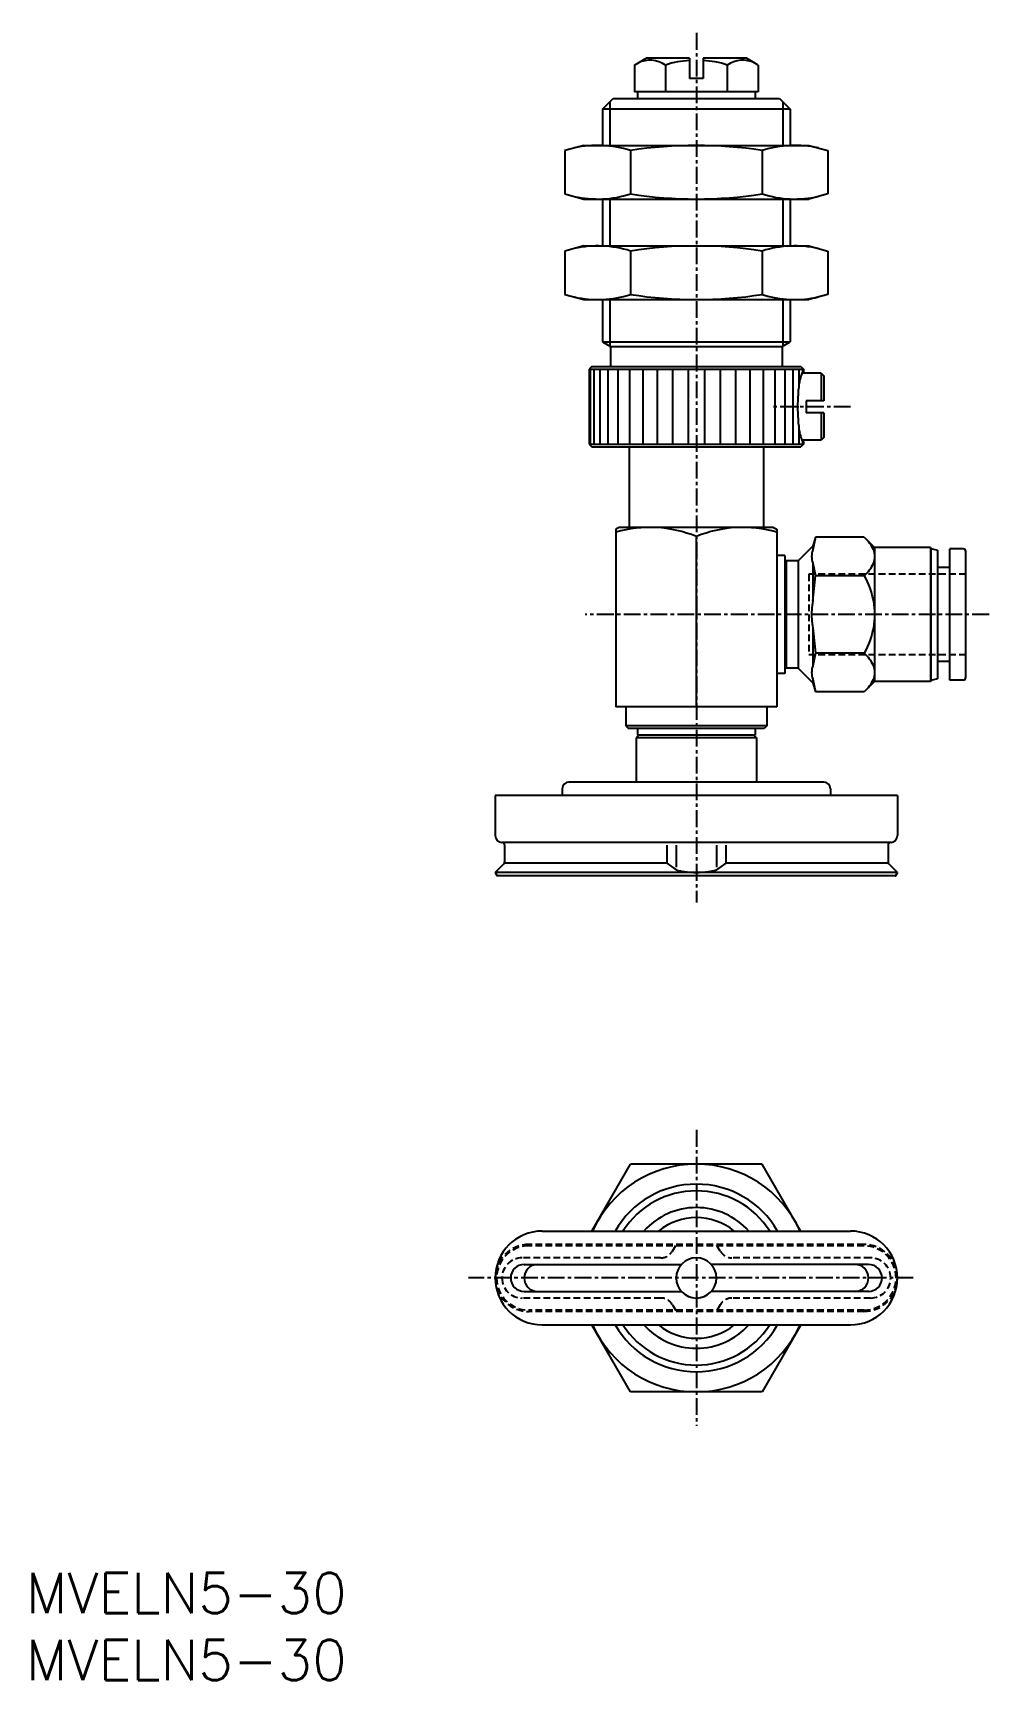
# Model space of a CAD drawing. Extents: x 1 to 72, y 0 to 123.
import ezdxf

# ---------------------------------------------------------------- set-up
doc = ezdxf.new("R2010")
doc.units = 0
doc.linetypes.add('CENTER', pattern=[2, 1.25, -0.25, 0.25, -0.25])
doc.linetypes.add('DASHED', pattern=[0.75, 0.5, -0.25])
doc.layers.get('0').update_dxf_attribs({"linetype": 'CONTINUOUS'})
doc.layers.add('CENTER', color=1, linetype='CENTER')
doc.styles.get("Standard").update_dxf_attribs({"font": 'txt.shx'})

# ---------------------------------------------------------------- blocks, each defined once
blk = doc.blocks.new('*U19')
at = {"color": 7, "linetype": 'CONTINUOUS'}
blk.add_text('MVELN5-30', height=3, dxfattribs=at).set_placement((0, 0))
blk = doc.blocks.new('*U20')
at = {"color": 7, "linetype": 'CONTINUOUS'}
blk.add_text('MVELN5-30', height=3, dxfattribs=at).set_placement((0, 5))

msp = doc.modelspace()

# ---------------------------------------------------------------- linework, layer by layer
at = {"color": 7, "linetype": 'CONTINUOUS'}
for p, q in [((45.381205, 120.49841), (46.250005, 121.00001)), ((45.381205, 120.4984), (45.381205, 118.5)), ((49.500015, 121), (46.250015, 121)), ((47.690625, 120.4984), (47.690625, 118.5)), ((49.500015, 121), (49.500015, 119.5)), ((53.750015, 121), (50.500015, 121)), ((50.500015, 121), (50.500015, 119.5)), ((52.309395, 120.4984), (52.309395, 118.5)), ((54.618815, 120.49841), (53.750015, 121.00001)), ((54.618815, 120.4984), (54.618815, 118.5)), ((50.500015, 119.5), (49.500015, 119.5)), ((43.00001, 117.20001), (43.80002, 118.00002)), ((43.80002, 118), (56.20001, 118)), ((54.618815, 118.5), (45.381205, 118.5)), ((45.600015, 118.5), (45.600015, 118)), ((54.400005, 118.5), (54.400005, 118)), ((56.2, 117.99999), (57.00001, 117.19999)), ((56.99998, 117.19999), (42.99998, 117.19999)), ((43, 117.2), (43, 114.5)), ((43.5415, 117.7415), (43.5415, 114.5)), ((56.45849, 117.7415), (56.45849, 114.5)), ((57, 117.2), (57, 114.5)), ((41.6, 114.5), (40.18504, 114.12086)), ((41.6, 114.49998), (58.39999, 114.49998)), ((58.4, 114.49998), (59.81496, 114.12085)), ((40.18506, 114.12085), (40.18506, 110.87912)), ((45.09253, 114.12085), (45.09253, 110.87912)), ((54.90747, 114.12085), (54.90747, 110.87912)), ((59.81494, 114.12085), (59.81494, 110.87912)), ((40.18503, 110.87912), (41.59999, 110.49998)), ((59.81495, 110.87911), (58.40002, 110.49998)), ((41.6, 110.49998), (58.39999, 110.49998)), ((43, 110.5), (43, 107)), ((43.5415, 110.5), (43.5415, 107)), ((56.45849, 110.5), (56.45849, 107)), ((57, 110.5), (57, 107)), ((41.60001, 107), (40.18505, 106.62086)), ((41.6, 106.99998), (58.39999, 106.99998)), ((58.40002, 106.99998), (59.81495, 106.62085)), ((40.18506, 106.62085), (40.18506, 103.37912)), ((45.09253, 106.62085), (45.09253, 103.37912)), ((54.90747, 106.62085), (54.90747, 103.37912)), ((59.81494, 106.62085), (59.81494, 103.37912)), ((40.18505, 103.37911), (41.60001, 102.99998)), ((59.81496, 103.37911), (58.4, 102.99998)), ((41.6, 102.99998), (58.39999, 102.99998)), ((43, 103), (43, 99.84642)), ((43.5415, 103), (43.5415, 99.53378)), ((56.45849, 103), (56.45849, 99.53378)), ((57, 103), (57, 99.84642)), ((43, 99.84641), (57, 99.84641)), ((43.00001, 99.84641), (43.6, 99.5)), ((56.40003, 99.50001), (57.00002, 99.84641)), ((43.6, 99.5), (56.39999, 99.5)), ((43.6, 99.5), (43.6, 98)), ((56.39999, 99.5), (56.39999, 98)), ((42, 97.8), (42, 92.2)), ((42, 97.8), (58, 97.8)), ((42.2, 98.00001), (42.00001, 97.80001)), ((42.08935, 97.8), (42.08935, 92.2)), ((42.20001, 98), (57.79999, 98)), ((42.35541, 97.8), (42.35541, 92.2)), ((42.79223, 97.8), (42.79223, 92.2)), ((43.39007, 97.8), (43.39007, 92.2)), ((44.13559, 97.8), (44.13559, 92.2)), ((45.01208, 97.8), (45.01208, 92.2)), ((46, 97.8), (46, 92.2)), ((47.07727, 97.8), (47.07727, 92.2)), ((48.21982, 97.8), (48.21982, 92.2)), ((49.40216, 97.8), (49.40216, 92.2)), ((50.59784, 97.8), (50.59784, 92.2)), ((51.78018, 97.8), (51.78018, 92.2)), ((52.92273, 97.8), (52.92273, 92.2)), ((54, 97.8), (54, 92.2)), ((54.98791, 97.8), (54.98791, 92.2)), ((55.86441, 97.8), (55.86441, 92.2)), ((56.60989, 97.8), (56.60989, 92.2)), ((57.20773, 97.8), (57.20773, 92.2)), ((57.64456, 97.8), (57.64456, 96.49413)), ((57.79999, 97.99999), (58.00001, 97.79998)), ((59.29999, 97.5), (57.8807, 97.5)), ((57.91064, 97.8), (57.91064, 97.54437)), ((58, 97.8), (58, 97.60001)), ((59.29999, 97.5), (59.29999, 95.45)), ((59.3, 97.5), (59.50002, 97.29998)), ((59.5, 97.3), (59.5, 95.45)), ((59.5, 95.45), (58.19998, 95.45)), ((58.19998, 95.45), (58.19998, 94.55)), ((57.64456, 93.50589), (57.64456, 92.2)), ((59.5, 94.55), (58.19998, 94.55)), ((59.29999, 94.55), (59.29999, 92.5)), ((59.5, 94.55), (59.5, 92.7)), ((42, 92.2), (58, 92.2)), ((42.00001, 92.2), (42.2, 92)), ((58.00001, 92.2), (57.80001, 92.00001)), ((59.29999, 92.5), (57.8807, 92.5)), ((57.91064, 92.45563), (57.91064, 92.2)), ((58, 92.39999), (58, 92.2)), ((59.5, 92.70001), (59.3, 92.50002)), ((42.20001, 92), (57.79999, 92)), ((45, 92), (45, 86)), ((55, 92), (55, 86)), ((44, 85.85567), (44, 72.60001)), ((44.25002, 86.00001), (44.00003, 85.85568)), ((55.75, 86), (44.25, 86)), ((50, 72.60001), (50, 85.31976)), ((55.75001, 86), (56, 85.85567)), ((56, 85.85567), (56, 72.60001)), ((58.88046, 85.27351), (58.7, 84.6)), ((62.52648, 85.27351), (58.88045, 85.27351)), ((62.52651, 85.27351), (63.30001, 84.5)), ((56.6, 83.90001), (56, 83.90001)), ((56.6, 83.90001), (56.6, 75.10001)), ((58.70002, 84.6), (57.6, 83.49998)), ((58.7, 84.60001), (58.7, 84.33263)), ((63.29998, 84.5), (63.29998, 74.5)), ((67.46188, 84.5), (63.29998, 84.5)), ((67.46188, 84.5), (67.46188, 74.5)), ((67.4619, 84.50001), (67.50001, 84.43399)), ((67.49999, 84.43398), (67.49999, 74.56602)), ((67.50003, 84.43397), (68.00003, 84.3)), ((67.99999, 84.3), (67.99999, 74.7)), ((68.90002, 74.60001), (68.90002, 84.40001)), ((69.90002, 84.40001), (68.90002, 84.40001)), ((70.1, 74.8), (70.1, 84.2)), ((56.70001, 83.5), (56.60001, 83.40001)), ((57.6, 83.5), (56.7, 83.5)), ((56.7, 83.5), (56.7, 75.5)), ((57.6, 83.5), (57.6, 75.5)), ((58.7, 83.32764), (58.7, 80.50499)), ((62.52648, 82.38675), (58.88045, 82.38675)), ((68.90002, 83), (67.99999, 83)), ((58.7, 78.49501), (58.7, 75.67236)), ((62.52648, 76.61325), (58.88045, 76.61325)), ((56.6, 75.10001), (56, 75.10001)), ((56.70001, 75.49998), (56.60002, 75.59998)), ((57.6, 75.5), (56.7, 75.5)), ((57.6, 75.50001), (58.7, 74.40001)), ((68.90002, 76), (67.99999, 76)), ((58.7, 74.66739), (58.7, 74.40001)), ((58.70003, 74.40002), (58.8805, 73.72651)), ((63.30001, 74.49999), (62.52651, 73.72649)), ((67.46188, 74.5), (63.29998, 74.5)), ((67.50001, 74.56602), (67.46189, 74.5)), ((68.00004, 74.70001), (67.50004, 74.56604)), ((69.90002, 74.60001), (68.90002, 74.60001)), ((56, 72.60001), (44, 72.60001)), ((44.75, 72.60001), (44.75, 71.2)), ((55.25, 72.60001), (55.25, 71.2)), ((62.52648, 73.7265), (58.88045, 73.7265)), ((55.25, 71.2), (44.75, 71.2)), ((44.75002, 71.2), (44.95001, 71)), ((55.04999, 71), (44.95001, 71)), ((45.70001, 70.5), (45.5, 70.29999)), ((54.5, 70.29999), (45.50003, 70.29999)), ((45.50003, 70.29999), (45.50003, 67)), ((45.60003, 71), (45.60003, 70.5)), ((54.40002, 70.5), (45.60003, 70.5)), ((54.30002, 70.49999), (54.50001, 70.3)), ((54.40002, 71), (54.40002, 70.5)), ((54.5, 70.29999), (54.5, 67)), ((55.25, 71.2), (55.05, 71.00001)), ((40, 66.49998), (40, 65.99998)), ((59.5, 66.99998), (40.5, 66.99998)), ((60, 66.49998), (60, 65.99998)), ((65, 65.99998), (35, 65.99998)), ((35, 65.99998), (35, 62.99998)), ((65, 65.99998), (65, 62.99998)), ((64.5, 62.49998), (35.5, 62.49998)), ((35.69998, 62.29997), (35.69998, 61.04282)), ((47.79999, 62.29997), (47.79999, 60.95998)), ((48.5, 62.29997), (48.5, 60.65718)), ((51.5, 62.29997), (51.5, 60.65718)), ((52.19998, 62.29997), (52.19998, 60.95998)), ((64.29999, 62.29997), (64.29999, 61.04282)), ((34.99998, 60.25999), (35.1501, 59.99998)), ((35, 60.25998), (35.64142, 60.9014)), ((65, 60.25998), (35, 60.25998)), ((47.79999, 60.95998), (35.69998, 60.95998)), ((47.79999, 60.95998), (48.5, 60.44791)), ((52.2, 60.95998), (51.49999, 60.44791)), ((64.29999, 60.95998), (52.19998, 60.95998)), ((64.99999, 60.25998), (64.35857, 60.9014)), ((65, 60.25997), (64.84989, 59.99997)), ((64.84988, 59.99998), (35.15011, 59.99998)), ((42.205774, 33.5), (45.092532, 38.50001)), ((54.907471, 38.5), (45.092529, 38.5)), ((57.794213, 33.5), (54.907471, 38.49998)), ((38.5, 33.5), (61.5, 33.5)), ((38.5, 26.5), (61.5, 26.5)), ((45.092538, 21.49998), (42.205773, 26.5)), ((57.794237, 26.5), (54.907488, 21.5)), ((54.907471, 21.5), (45.092529, 21.5))]:
    msp.add_line(p, q, dxfattribs=at)
at = {"color": 3, "linetype": 'DASHED'}
for p, q in [((58.40002, 82.5), (58.40002, 76.5)), ((70.1, 82.5), (58.40002, 82.5)), ((70.1, 76.5), (58.40002, 76.5)), ((62.5, 32.5), (37.5, 32.5)), ((62.5, 32.4), (37.5, 32.4)), ((48.211325, 32), (48.5, 32.5)), ((51.788675, 32), (51.5, 32.5)), ((47.345299, 31.5), (37, 31.5)), ((63, 31.5), (52.654701, 31.5)), ((47.345299, 28.5), (37, 28.5)), ((63, 28.5), (52.654701, 28.5)), ((62.5, 27.6), (37.5, 27.6)), ((62.5, 27.5), (37.5, 27.5)), ((48.211325, 28), (48.5, 27.5)), ((51.788675, 28), (51.5, 27.5))]:
    msp.add_line(p, q, dxfattribs=at)
at = {"color": 3, "linetype": 'CONTINUOUS'}
for p, q in [((37.15014, 31), (48.881966, 31)), ((62.84986, 31), (51.118034, 31)), ((37.15014, 29), (48.881966, 29)), ((62.84986, 29), (51.118034, 29))]:
    msp.add_line(p, q, dxfattribs=at)
at = {"color": 7, "linetype": 'CONTINUOUS'}
for points in [[(58, 97.6, 0.04912685), (57.91527, 97.55004, 0.04912685), (57.8338, 97.40209, 0.04912685), (57.75872, 97.16182, 0.04912685), (57.69291, 96.83848, 0.04912685), (57.6389, 96.44448, 0.04912685), (57.59877, 95.99498, 0.04912685), (57.57405, 95.50723, 0.04912685), (57.56571, 95, 0.04912685), (57.57405, 94.49277, 0.04912685), (57.59877, 94.00502, 0.04912685), (57.6389, 93.55552, 0.04912685), (57.69291, 93.16152, 0.04912685), (57.75872, 92.83818, 0.04912685), (57.8338, 92.59791, 0.04912685), (57.91527, 92.44996, 0.04912685), (58, 92.4, -1)], [(62.52648, 85.27351, -0.10330476), (63.18213, 84.37415, -0.21660952), (63.18217, 83.2862, -0.10332424), (62.52648, 82.38675)], [(58.7, 84.33263, 0.060455023), (58.61192, 84.00174, 0.069417743), (58.61189, 83.6587, 0.060488887), (58.7, 83.32764)], [(62.52648, 82.38675, -0.076015987), (63.20393, 80.5001, -0.096021659), (63.20401, 78.50033, -0.076035108), (62.52648, 76.61325)], [(58.7, 80.50499, 0.03237603), (58.61133, 79.83728, 0.033600839), (58.61132, 79.16286, 0.032382633), (58.7, 78.49501)], [(62.52648, 76.61325, -0.10330441), (63.18213, 75.71389, -0.21660915), (63.18217, 74.62596, -0.10332459), (62.52648, 73.7265)], [(58.7, 75.67236, 0.060455458), (58.61192, 75.34148, 0.06941697), (58.61189, 74.99846, 0.060489383), (58.7, 74.66739)], [(48.49879, 60.4475, 0.023449518), (48.65598, 60.4051, 0.023449518), (48.82499, 60.36758, 0.023449518), (49.00433, 60.33526, 0.023449518), (49.19241, 60.30843, 0.023449518), (49.3876, 60.28733, 0.023449518), (49.58816, 60.27214, 0.023449518), (49.79234, 60.263, 0.023449518), (49.99835, 60.25998, 0.023449518), (50.20437, 60.26311, 0.023449518), (50.4086, 60.27236, 0.023449518), (50.60924, 60.28766, 0.023449518), (50.80452, 60.30887, 0.023449518), (50.99273, 60.3358, 0.023449518), (51.17221, 60.36822, 0.023449518), (51.3414, 60.40583, 0.023449518), (51.49879, 60.44832, -1)]]:
    msp.add_lwpolyline(points, format="xyb", dxfattribs=at)
for points in [[(58.88045, 85.27351), (58.79023, 84.80307), (58.7, 84.33263)], [(58.7, 83.32764), (58.79023, 82.85719), (58.88045, 82.38675)], [(58.7, 80.50499), (58.79023, 81.44587), (58.88045, 82.38675)], [(58.7, 78.49501), (58.79023, 77.55413), (58.88045, 76.61325)], [(58.88045, 76.61325), (58.79023, 76.14281), (58.7, 75.67236)], [(58.7, 74.66739), (58.79023, 74.19695), (58.88045, 73.7265)]]:
    msp.add_lwpolyline(points, dxfattribs=at)
for centre, radius, start, end in [((46.535905, 118.81101), 2.044658, 55.615762, 115.61575), ((50.000015, 113.21294), 7.642735, 93.75106, 107.58795), ((50.000015, 113.21294), 7.642735, 72.412047, 86.248938), ((53.464125, 118.81101), 2.044658, 64.384252, 124.38424), ((42.63879, 106.37022), 8.129772, 72.432975, 102.43233), ((50, 82.54961), 31.950384, 81.164565, 98.835427), ((57.3612, 106.37022), 8.129772, 77.567111, 107.56703), ((42.63879, 118.62976), 8.129772, 257.56714, 287.56703), ((50, 142.45038), 31.950384, 261.16457, 278.83543), ((57.3612, 118.62976), 8.129772, 252.43297, 282.43221), ((42.63879, 98.87022), 8.129772, 72.432975, 102.43233), ((50, 75.04961), 31.950384, 81.164565, 98.835427), ((57.3612, 98.87022), 8.129772, 77.567111, 107.56703), ((42.63879, 111.12976), 8.129772, 257.56714, 287.56703), ((50, 134.95038), 31.950384, 261.16457, 278.83543), ((57.3612, 111.12976), 8.129772, 252.43297, 282.43221), ((46.53589, 76.83942), 9.160586, 67.780687, 106.07093), ((53.46411, 76.83942), 9.160586, 73.929071, 112.21931), ((69.90002, 84.2), 0.2, 0, 90), ((69.90002, 74.8), 0.2, 270, 0), ((40.5, 66.49998), 0.5, 90, 180), ((59.5, 66.49998), 0.5, 0, 90), ((35.5, 62.99998), 0.5, 180, 270), ((64.5, 62.99998), 0.5, 270, 0), ((35.5, 62.29997), 0.2, 0, 90), ((64.5, 62.29997), 0.2, 90, 180), ((35.5, 61.04282), 0.2, 315, 0), ((64.5, 61.04282), 0.2, 180, 225.00001), ((50, 30), 8.5, 24.31573917, 155.68426083), ((50, 30), 7.000005, 29.99997637, 150.00002363), ((50, 30), 6.499998, 32.57898166, 147.42101834), ((50, 30), 5.249998, 41.81033442, 138.18966558), ((50, 30), 4.499998, 51.05759024, 128.94240976), ((38.5, 30), 3.5, 90, 180), ((61.5, 30), 3.5, 0, 90), ((50, 30), 1.5, 0, 180), ((38.5, 30), 3.5, 180, 270), ((50, 30), 1.5, 180, 0), ((61.5, 30), 3.5, 270, 0), ((50, 30), 8.5, 204.31573917, 335.68426083), ((50, 30), 7.000005, 209.99997637, 330.00002363), ((50, 30), 6.499998, 212.57898166, 327.42101834), ((50, 30), 5.249998, 221.81033442, 318.18966558), ((50, 30), 4.499998, 231.05759024, 308.94240976)]:
    msp.add_arc(centre, radius, start, end, dxfattribs=at)
at = {"color": 3, "linetype": 'DASHED'}
for centre, radius, start, end in [((37.5, 30), 2.5, 90, 180), ((37.5, 30), 2.4, 90, 180), ((47.345299, 32.5), 1, 270, 330), ((52.654701, 32.5), 1, 210, 270), ((62.5, 30), 2.5, 0, 90), ((62.5, 30), 2.4, 0, 90), ((37, 30), 1.5, 90, 180), ((63, 30), 1.5, 0, 90), ((37.5, 30), 2.5, 180, 270), ((37.5, 30), 2.4, 180, 270), ((37, 30), 1.5, 180, 270), ((62.5, 30), 2.5, 270, 0), ((62.5, 30), 2.4, 270, 0), ((63, 30), 1.5, 270, 0), ((47.345299, 27.5), 1, 30, 90), ((52.654701, 27.5), 1, 90, 150)]:
    msp.add_arc(centre, radius, start, end, dxfattribs=at)
at = {"color": 3, "linetype": 'CONTINUOUS'}
for centre, start, end in [((37.15014, 30), 90, 180), ((38.15014, 30), 90, 180), ((61.84986, 30), 0, 90), ((62.84986, 30), 0, 90), ((37.15014, 30), 180, 270), ((38.15014, 30), 180, 270), ((61.84986, 30), 270, 0), ((62.84986, 30), 270, 0)]:
    msp.add_arc(centre, 1, start, end, dxfattribs=at)
at = {"color": 7, "linetype": 'CONTINUOUS'}
for p in [(50, 59.99998), (64.84988, 59.99998)]:
    msp.add_point(p, dxfattribs=at)
at = {"layer": 'CENTER', "color": 1, "linetype": 'CENTER'}
for p, q in [((50, 122.89069), (50, 58.01286)), ((61.5, 95), (55.5657, 95)), ((71.83498, 79.5), (41.71746, 79.5)), ((50, 41.03999), (50, 18.96001)), ((66.173019, 30), (32.997337, 30))]:
    msp.add_line(p, q, dxfattribs=at)

# ---------------------------------------------------------------- block references
at = {"color": 7, "linetype": 'CONTINUOUS'}
for name in ['*U20', '*U19']:
    msp.add_blockref(name, (0, 0), dxfattribs=at)

doc.saveas('drawing.dxf')
